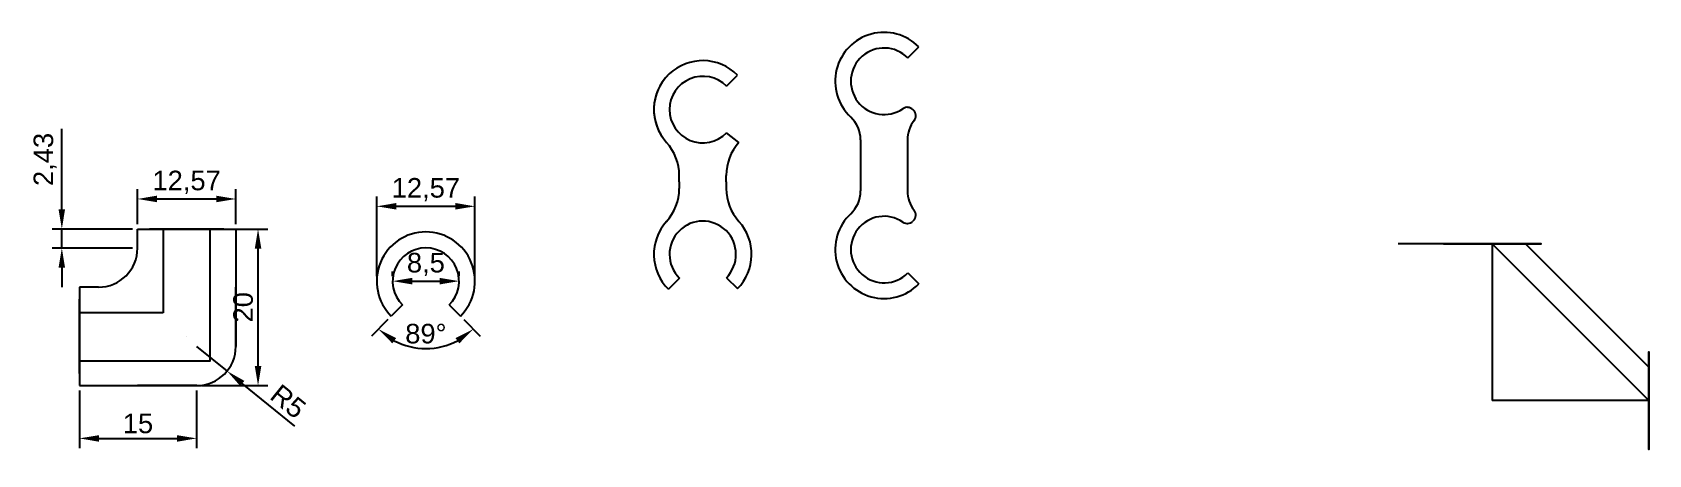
# Model space of a CAD drawing. Header units: millimetres. Extents: x 97 to 304, y 101 to 155.
import ezdxf

# ---------------------------------------------------------------- set-up
doc = ezdxf.new("R2010")
doc.units = ezdxf.units.MM
doc.layers.add('Kóta', color=1, linetype='Continuous')
doc.layers.add('Object', color=4, linetype='Continuous')
doc.styles.get("Standard").update_dxf_attribs({"font": 'arial.ttf'})
doc.dimstyles.new('ISO-25', dxfattribs={"dimtxt": 2.5, "dimasz": 2.5, "dimexe": 1.25, "dimexo": 0.625, "dimtad": 1, "dimtxsty": 'Standard', "dimcen": 2.5, "dimadec": 0, "dimazin": 0, "dimtfac": 1, "dimtmove": 0, "dimatfit": 3, "dimfxl": 1, "dimarcsym": 0})

# ---------------------------------------------------------------- blocks, each defined once
blk = doc.blocks.new('*D1')
at = {"layer": 'Defpoints', "color": 0, "transparency": 16777216}
for p in [(143.57, 123.46), (152.07, 123.46), (152.07, 123.46)]:
    blk.add_point(p, dxfattribs=at)
at = {"layer": 'Kóta', "color": 0, "lineweight": -2, "transparency": 16777216}
for p, q in [((143.57, 124.09), (143.57, 124.71)), ((152.07, 124.09), (152.07, 124.71)), ((146.07, 123.46), (149.57, 123.46))]:
    blk.add_line(p, q, dxfattribs=at)
at = {"layer": 'Kóta', "color": 0, "transparency": 16777216}
for points in [[(146.07, 123.88), (146.07, 123.04), (143.57, 123.46)], [(149.57, 123.88), (149.57, 123.04), (152.07, 123.46)]]:
    blk.add_solid(points, dxfattribs=at)
at = {"layer": 'Kóta', "color": 0, "transparency": 16777216, "insert": (147.82, 125.59), "char_height": 2.5, "attachment_point": 5}
blk.add_mtext('8,5', dxfattribs=at)
blk = doc.blocks.new('*D2')
at = {"layer": 'Defpoints', "color": 0, "transparency": 16777216}
for p in [(154.1, 133.02), (141.53, 123.46), (154.1, 123.46)]:
    blk.add_point(p, dxfattribs=at)
at = {"layer": 'Kóta', "color": 0, "lineweight": -2, "transparency": 16777216}
for p, q in [((141.53, 124.09), (141.53, 134.27)), ((144.03, 133.02), (151.6, 133.02)), ((154.1, 124.09), (154.1, 134.27))]:
    blk.add_line(p, q, dxfattribs=at)
at = {"layer": 'Kóta', "color": 0, "transparency": 16777216}
for points in [[(144.03, 133.44), (144.03, 132.61), (141.53, 133.02)], [(151.6, 133.44), (151.6, 132.61), (154.1, 133.02)]]:
    blk.add_solid(points, dxfattribs=at)
at = {"layer": 'Kóta', "color": 0, "transparency": 16777216, "insert": (147.82, 135.15), "char_height": 2.5, "attachment_point": 5}
blk.add_mtext('12,57', dxfattribs=at)
blk = doc.blocks.new('*D3')
at = {"layer": 'Defpoints', "color": 0, "transparency": 16777216}
for p in [(144.83, 120.44), (150.8, 120.44), (143.4, 118.99), (152.23, 118.99), (145.6, 115.13)]:
    blk.add_point(p, dxfattribs=at)
at = {"layer": 'Kóta', "color": 0, "lineweight": -2, "transparency": 16777216}
for p, q in [((142.96, 118.54), (140.88, 116.44)), ((152.67, 118.54), (154.75, 116.44))]:
    blk.add_line(p, q, dxfattribs=at)
blk.add_arc((147.82, 123.46), 8.62, 242.0432, 297.9568, dxfattribs=at)
at = {"layer": 'Kóta', "color": 0, "transparency": 16777216}
for points in [[(143.53, 115.51), (144.02, 116.18), (141.76, 117.33)], [(151.61, 116.18), (152.1, 115.51), (153.87, 117.33)]]:
    blk.add_solid(points, dxfattribs=at)
at = {"layer": 'Kóta', "color": 0, "transparency": 16777216, "insert": (147.82, 116.74), "char_height": 2.5, "attachment_point": 5}
blk.add_mtext('89°', dxfattribs=at)
blk = doc.blocks.new('*D4')
at = {"layer": 'Defpoints', "color": 0, "transparency": 16777216}
for p in [(103.51, 110.12), (118.51, 110.12), (118.51, 103.37)]:
    blk.add_point(p, dxfattribs=at)
at = {"layer": 'Kóta', "color": 0, "lineweight": -2, "transparency": 16777216}
for p, q in [((103.51, 109.49), (103.51, 102.12)), ((118.51, 109.49), (118.51, 102.12)), ((106.01, 103.37), (116.01, 103.37))]:
    blk.add_line(p, q, dxfattribs=at)
at = {"layer": 'Kóta', "color": 0, "transparency": 16777216}
for points in [[(106.01, 103.78), (106.01, 102.95), (103.51, 103.37)], [(116.01, 103.78), (116.01, 102.95), (118.51, 103.37)]]:
    blk.add_solid(points, dxfattribs=at)
at = {"layer": 'Kóta', "color": 0, "transparency": 16777216, "insert": (111.01, 105.27), "char_height": 2.5, "attachment_point": 5}
blk.add_mtext('15', dxfattribs=at)
blk = doc.blocks.new('*D5')
at = {"layer": 'Defpoints', "color": 0, "transparency": 16777216}
for p in [(123.51, 133.96), (110.94, 130.12), (123.51, 130.12)]:
    blk.add_point(p, dxfattribs=at)
at = {"layer": 'Kóta', "color": 0, "lineweight": -2, "transparency": 16777216}
for p, q in [((110.94, 130.74), (110.94, 135.21)), ((123.51, 130.74), (123.51, 135.21)), ((113.44, 133.96), (121.01, 133.96))]:
    blk.add_line(p, q, dxfattribs=at)
at = {"layer": 'Kóta', "color": 0, "transparency": 16777216}
for points in [[(113.44, 134.38), (113.44, 133.54), (110.94, 133.96)], [(121.01, 134.38), (121.01, 133.54), (123.51, 133.96)]]:
    blk.add_solid(points, dxfattribs=at)
at = {"layer": 'Kóta', "color": 0, "transparency": 16777216, "insert": (117.23, 136.09), "char_height": 2.5, "attachment_point": 5}
blk.add_mtext('12,57', dxfattribs=at)
blk = doc.blocks.new('*D6')
at = {"layer": 'Defpoints', "color": 0, "transparency": 16777216}
for p in [(101.27, 130.12), (110.94, 130.12), (110.94, 127.69)]:
    blk.add_point(p, dxfattribs=at)
at = {"layer": 'Kóta', "color": 0, "lineweight": -2, "transparency": 16777216}
for p, q in [((101.27, 132.62), (101.27, 142.91)), ((110.32, 130.12), (100.02, 130.12)), ((101.27, 127.69), (101.27, 130.12)), ((110.32, 127.69), (100.02, 127.69)), ((101.27, 125.19), (101.27, 122.69))]:
    blk.add_line(p, q, dxfattribs=at)
at = {"layer": 'Kóta', "color": 0, "transparency": 16777216}
for points in [[(100.85, 132.62), (101.68, 132.62), (101.27, 130.12)], [(100.85, 125.19), (101.68, 125.19), (101.27, 127.69)]]:
    blk.add_solid(points, dxfattribs=at)
at = {"layer": 'Kóta', "color": 0, "transparency": 16777216, "insert": (99.14, 139.01), "char_height": 2.5, "attachment_point": 5, "rotation": 90}
blk.add_mtext('2,43', dxfattribs=at)
blk = doc.blocks.new('*D7')
at = {"layer": 'Defpoints', "color": 0, "transparency": 16777216}
for p in [(118.51, 115.12), (122.4, 111.97)]:
    blk.add_point(p, dxfattribs=at)
at = {"layer": 'Kóta', "color": 0, "lineweight": -2, "transparency": 16777216}
for p, q in [((118.51, 115.12), (122.4, 111.97)), ((131.07, 104.95), (124.34, 110.4))]:
    blk.add_line(p, q, dxfattribs=at)
at = {"layer": 'Kóta', "color": 0, "transparency": 16777216}
blk.add_solid([(124.61, 110.72), (124.08, 110.07), (122.4, 111.97)], dxfattribs=at)
at = {"layer": 'Kóta', "color": 0, "transparency": 16777216, "insert": (130.21, 108.09), "char_height": 2.5, "attachment_point": 5, "rotation": 320.9978}
blk.add_mtext('R5', dxfattribs=at)
blk = doc.blocks.new('*D8')
at = {"layer": 'Defpoints', "color": 0, "transparency": 16777216}
for p in [(118.51, 130.12), (126.36, 130.12), (118.51, 110.12)]:
    blk.add_point(p, dxfattribs=at)
at = {"layer": 'Kóta', "color": 0, "lineweight": -2, "transparency": 16777216}
for p, q in [((119.14, 130.12), (127.61, 130.12)), ((126.36, 112.62), (126.36, 127.62)), ((119.14, 110.12), (127.61, 110.12))]:
    blk.add_line(p, q, dxfattribs=at)
at = {"layer": 'Kóta', "color": 0, "transparency": 16777216}
for points in [[(125.94, 127.62), (126.78, 127.62), (126.36, 130.12)], [(125.94, 112.62), (126.78, 112.62), (126.36, 110.12)]]:
    blk.add_solid(points, dxfattribs=at)
at = {"layer": 'Kóta', "color": 0, "transparency": 16777216, "insert": (124.46, 120.12), "char_height": 2.5, "attachment_point": 5, "rotation": 90}
blk.add_mtext('20', dxfattribs=at)

msp = doc.modelspace()

# ---------------------------------------------------------------- linework, layer by layer
at = {"extrusion": (0, -1, 0)}
msp.add_line((284.175, 128.21, -3.789), (304.175, 108.21, -23.789), dxfattribs=at)
msp.add_line((103.515, 116.404), (103.515, 113.404))
msp.add_lwpolyline([(114.23, 119.404), (103.515, 119.404), (103.515, 116.404), (103.515, 113.261), (120.23, 113.261), (120.23, 130.119), (114.23, 130.119)], close=True)
msp.add_lwpolyline([(120.23, 130.119), (117.23, 130.119), (114.23, 130.119)])
at = {"extrusion": (0, 1, 0)}
msp.add_circle((-284.175, -3.789, 128.21), 6.25, dxfattribs=at)
at = {"layer": 'Defpoints'}
for p, q in [((209.437, 151.975), (210.863, 153.376)), ((186.253, 148.362), (187.68, 149.764)), ((210.166, 145.3), (210.081, 145.383)), ((187.851, 141.184), (186.253, 142.404)), ((203.405, 141.508), (203.405, 134.983)), ((209.405, 141.508), (209.405, 134.983)), ((180.222, 136.133), (180.222, 136.962)), ((186.222, 136.133), (186.222, 136.962)), ((180.222, 136.133), (180.222, 135.304)), ((186.222, 136.133), (186.222, 135.304)), ((210.166, 131.192), (210.081, 131.108)), ((110.945, 130.119), (123.515, 130.119)), ((110.945, 127.689), (110.945, 130.119)), ((123.515, 130.119), (123.515, 115.119)), ((209.437, 124.517), (210.863, 123.115)), ((105.945, 122.689), (103.515, 122.689)), ((103.515, 122.689), (103.515, 110.119)), ((123.515, 115.119), (123.515, 122.689)), ((180.243, 123.852), (178.841, 122.425)), ((186.253, 123.904), (187.68, 122.502)), ((144.831, 120.437), (143.402, 118.989)), ((150.802, 120.437), (152.231, 118.989)), ((103.515, 110.119), (110.945, 110.119)), ((118.515, 110.119), (110.945, 110.119)), ((110.945, 110.119), (118.515, 110.119))]:
    msp.add_line(p, q, dxfattribs=at)
at = {"layer": 'Defpoints', "extrusion": (0, -1, 0)}
msp.add_line((117.23, 130.119), (117.23, 130.119, 6.285), dxfattribs=at)
at = {"layer": 'Defpoints', "extrusion": (1, 0, 0)}
for p, q in [((284.175, 128.21, -3.789), (272.156, 128.21, -3.789)), ((304.175, 108.21, -24.168), (304.175, 108.21, -23.789))]:
    msp.add_line(p, q, dxfattribs=at)
at = {"layer": 'Defpoints', "extrusion": (0, 1, 0)}
msp.add_line((284.175, 128.21, -3.789), (284.175, 108.21, -3.789), dxfattribs=at)
at = {"layer": 'Defpoints', "extrusion": (-1, 0, 0)}
for p, q in [((103.515, 116.404), (103.515, 116.404, 6.285)), ((117.23, 116.404, 1.535), (117.23, 116.404, 6.285)), ((304.175, 112.46, -23.789), (304.175, 103.96, -23.789)), ((304.175, 108.21, -23.789), (284.175, 108.21, -3.789)), ((304.175, 108.21, -19.539), (304.175, 108.21, -28.797))]:
    msp.add_line(p, q, dxfattribs=at)
at = {"layer": 'Defpoints', "extrusion": (0, 1, 0), "elevation": 128.21}
msp.add_lwpolyline([(-287.48, -6.461, -2.0945521), (-280.871, -6.461, 0.3836521), (-280.835, -7.129), (-280.125, -7.839, 0.4399509), (-279.388, -7.807, 2.1450669), (-288.962, -7.807, 0.4399509), (-288.226, -7.839), (-287.516, -7.129, 0.3836521)], format="xyb", close=True, dxfattribs=at)
at = {"layer": 'Defpoints', "extrusion": (-1, 0, 0), "elevation": -304.175}
msp.add_lwpolyline([(-111.515, -26.461, -2.0945521), (-104.905, -26.461, 0.3836521), (-104.87, -27.129), (-104.16, -27.839, 0.4399509), (-103.423, -27.807, 2.1450669), (-112.997, -27.807, 0.4399509), (-112.261, -27.839), (-111.55, -27.129, 0.3836521)], format="xyb", close=True, dxfattribs=at)
at = {"layer": 'Defpoints', "extrusion": (0, 1, 0)}
msp.add_circle((-117.23, 6.285, 130.119), 4.75, dxfattribs=at)
at = {"layer": 'Defpoints', "extrusion": (-1, 1.13054e-15, -5.65269e-16)}
msp.add_circle((-116.404, 6.285, -103.515), 4.75, dxfattribs=at)
at = {"layer": 'Defpoints'}
for centre, radius, start, end in [((206.405, 148.996), 6.25, 44.5, 226.92722), ((206.405, 148.996), 4.25, 44.5, 304.51942), ((183.222, 145.383), 6.25, 44.5, 222.20671), ((183.222, 145.383), 6.25, 134.5, 222.20671), ((183.222, 145.383), 4.25, 44.5, 315.5), ((209.38, 144.67), 1, 45.5, 124.51942), ((209.465, 144.587), 1, 321.99877, 45.5), ((199.405, 141.508), 4, 0, 46.92722), ((213.405, 141.508), 4, 141.99877, 180), ((173.937, 136.962), 6.285, 0, 42.20671), ((192.507, 136.962), 6.285, 137.79329, 180), ((173.937, 135.304), 6.285, 317.79329, 0), ((192.507, 135.304), 6.285, 180, 222.20671), ((199.405, 134.983), 4, 313.07278, 0), ((213.405, 134.983), 4, 180, 218.00123), ((209.465, 131.905), 1, 314.5, 38.00123), ((183.222, 126.883), 6.25, 137.79329, 225.5), ((183.222, 126.883), 4.25, 315.5, 225.5), ((183.222, 126.883), 6.25, 315.5, 42.20671), ((206.405, 127.496), 6.25, 133.07278, 315.5), ((206.405, 127.496), 4.25, 55.48058, 315.5), ((209.38, 131.821), 1, 235.48058, 314.5), ((147.816, 123.461), 6.284, 314.63062, 225.36938), ((105.945, 127.689), 5, 270, 0), ((147.816, 123.461), 4.25, 314.63062, 225.36938), ((118.515, 115.119), 5, 270, 0)]:
    msp.add_arc(centre, radius, start, end, dxfattribs=at)
at = {"layer": 'Object'}
msp.add_line((304.175, 112.46, -23.789), (288.425, 128.21, -3.789), dxfattribs=at)

# ---------------------------------------------------------------- dimensions: what is measured, and where the dimension line sits
at = {"layer": 'Kóta'}
for base, p1, p2, picture, middle in [((101.265, 130.119), (110.945, 127.689), (110.945, 130.119), '*D6', (99.138, 139.012)), ((126.36, 130.119), (118.515, 110.119), (118.515, 130.119), '*D8', (124.459, 120.119))]:
    dim = msp.add_linear_dim(base=base, p1=p1, p2=p2, angle=90, dimstyle='ISO-25', dxfattribs=at)
    dim.commit()
    dim.dimension.update_dxf_attribs({"geometry": picture, "text_midpoint": middle})
for base, p1, p2, picture, middle in [((123.515, 133.962), (110.945, 130.119), (123.515, 130.119), '*D5', (117.23, 136.089)), ((154.1, 133.023), (141.532, 123.461), (154.1, 123.461), '*D2', (147.816, 135.151)), ((152.066, 123.461), (143.566, 123.461), (152.066, 123.461), '*D1', (147.816, 125.589)), ((118.515, 103.368), (103.515, 110.119), (118.515, 110.119), '*D4', (111.015, 105.269))]:
    dim = msp.add_linear_dim(base=base, p1=p1, p2=p2, dimstyle='ISO-25', dxfattribs=at)
    dim.commit()
    dim.dimension.update_dxf_attribs({"geometry": picture, "text_midpoint": middle})
dim = msp.add_angular_dim_2l(base=(145.603, 115.129), line1=((150.802, 120.437), (152.231, 118.989)), line2=((144.831, 120.437), (143.402, 118.989)), dimstyle='ISO-25', dxfattribs=at)
dim.commit()
dim.dimension.update_dxf_attribs({"geometry": '*D3', "text_midpoint": (147.816, 116.742)})
dim = msp.add_radius_dim(center=(118.515, 115.119), mpoint=(122.4, 111.972), dimstyle='ISO-25', dxfattribs=at)
dim.commit()
dim.dimension.update_dxf_attribs({"geometry": '*D7', "text_midpoint": (129.013, 106.617), "dimtype": 164})

doc.saveas('drawing.dxf')
